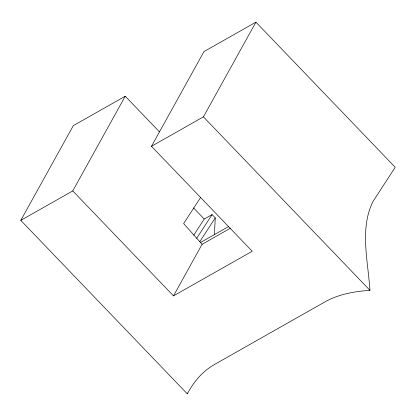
<?xml version="1.0" encoding="UTF-8"?>
<svg xmlns="http://www.w3.org/2000/svg" width="416" height="416" viewBox="0 0 416 416"><rect width="100%" height="100%" fill="white"/><g stroke="black" fill="none" stroke-linecap="round" stroke-linejoin="round"><path stroke-width="0.62" d="M214.422 234.395L215.259 217.859L212.108 214.578L204.235 219.04L193.726 235.227M125.247 96.221L73.294 125.668L20.8 220.371L187.304 393.848C191.963 385.081 197.98 376.922 205.681 370.599A108.399 77.048 29 0 1 214.854 364.296L325.062 301.834A108.982 77.464 29 0 1 337.002 296.457C347.589 292.75 358.779 291.122 369.928 290.332C368.17 261.383 359.346 228.368 373.142 201.245L395.2 167.268L255.918 22.152L203.965 51.6L151.471 146.302L252.21 251.264L173.498 295.88L72.753 190.923L125.247 96.221L159.453 131.856M151.471 146.302L203.424 116.854L255.918 22.152M173.498 295.88L202.103 244.27L230.776 228.02M200.585 197.496L183.643 223.59L202.103 244.27M196.669 238.358L212.108 214.578M199.753 241.748L215.259 217.859M20.8 220.371L72.753 190.923M200.247 242.632L228.857 226.413M203.424 116.854L369.928 290.332M193.56 207.917L204.235 219.04M187.2 392.974L187.304 393.848"/></g></svg>
